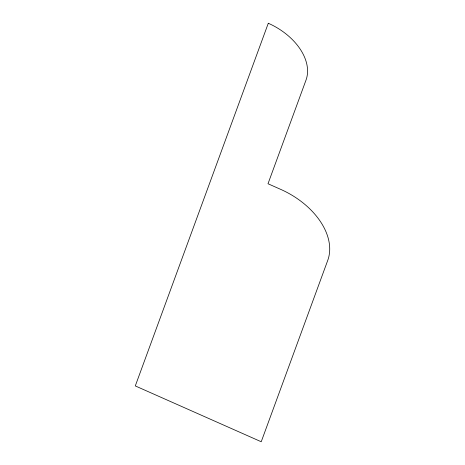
<?xml version="1.0" encoding="UTF-8"?>
<svg xmlns="http://www.w3.org/2000/svg" width="465" height="465" viewBox="0 0 465 465"><rect width="100%" height="100%" fill="white"/><g stroke="black" fill="none" stroke-linecap="round" stroke-linejoin="round"><path stroke-width="0.7" d="M268.299 23.25L135.298 385.921L261.231 441.75L327.755 260.348A68.884 45.733 26.9 0 0 280.697 189.371L268.003 183.745L306.005 80.12A55.196 36.648 26.9 0 0 268.299 23.25"/></g></svg>
